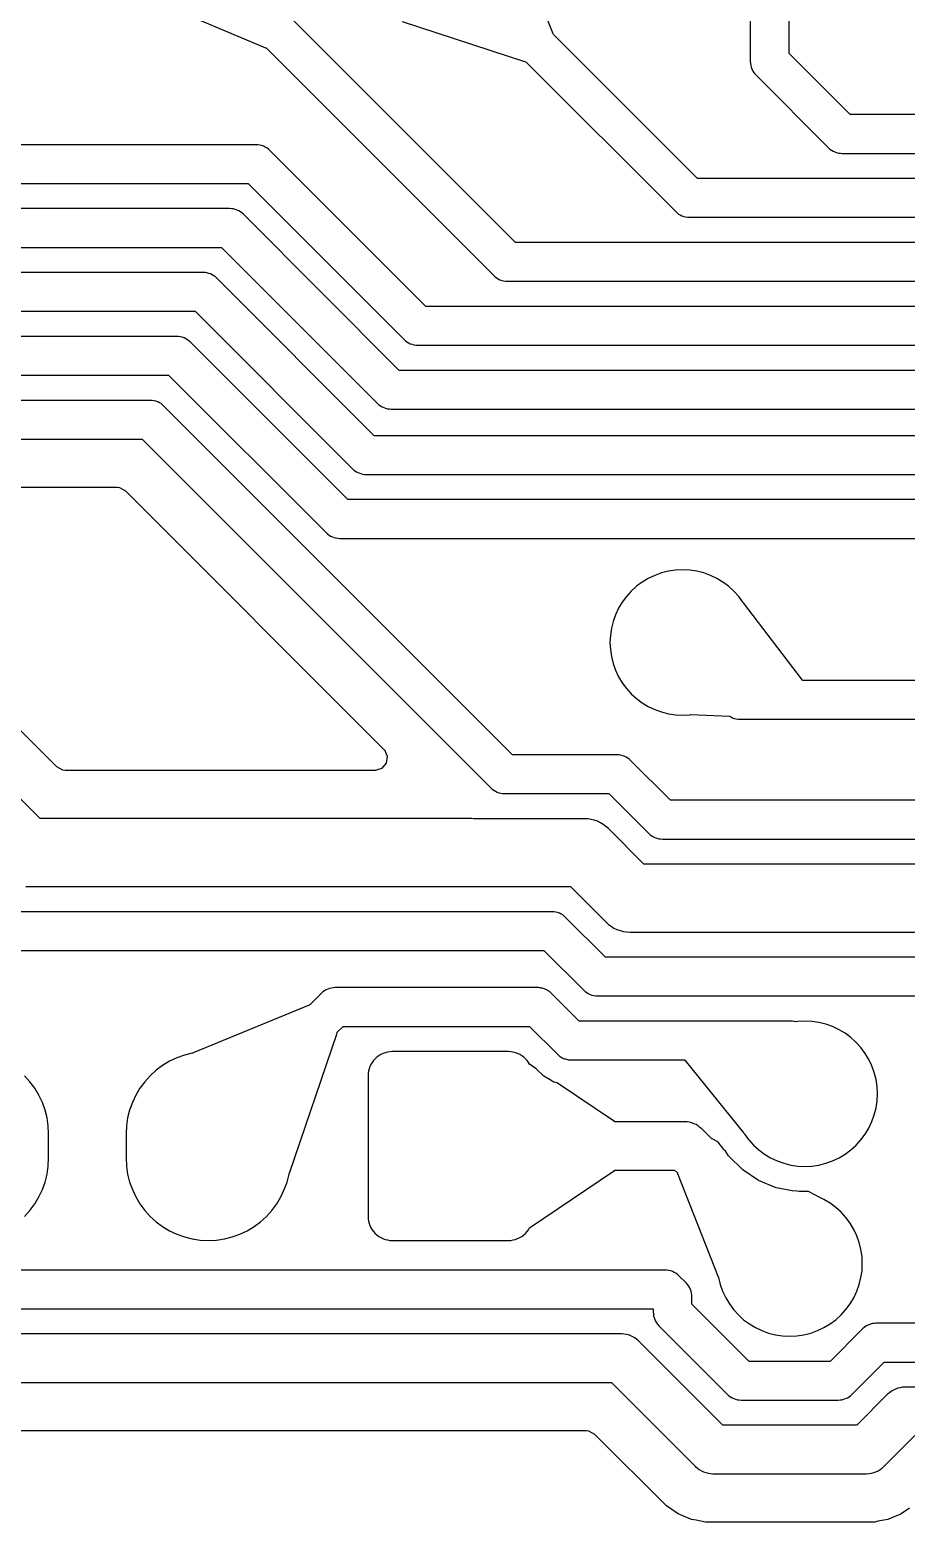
# Model space of a CAD drawing. Header units: metres. Extents: x 0.3 to 99.7, y 0.3 to 59.7.
# Drawn here: x 41.56 to 50.61, y 22.12 to 37.53 of the extents above; entities that cross this region are included whole.
import ezdxf

# ---------------------------------------------------------------- set-up
doc = ezdxf.new("R2010")
doc.units = ezdxf.units.M

msp = doc.modelspace()

# ---------------------------------------------------------------- linework, layer by layer
for points in [[(60.577, 36.65), (50.033, 36.65), (50.033, 36.65), (50.033, 36.65), (50.033, 36.65), (50.033, 36.65), (50.033, 36.65), (50.033, 36.65), (50.033, 36.65), (50.033, 36.65), (50.033, 36.65), (50.033, 36.65), (50.033, 36.65), (50.033, 36.65), (50.033, 36.65), (50.033, 36.65), (50.033, 36.65), (50.033, 36.65), (50.033, 36.65), (49.4, 37.283), (49.4, 37.283), (49.4, 37.283), (49.4, 37.283), (49.4, 37.283), (49.4, 37.283), (49.4, 37.283), (49.4, 37.283), (49.4, 37.283), (49.4, 37.283), (49.4, 37.283), (49.4, 37.283), (49.4, 37.283), (49.4, 37.283), (49.4, 37.283), (49.4, 37.283), (49.4, 37.283), (49.4, 37.283), (49.4, 39.5)], [(49, 39.417), (49, 37.2), (49.001, 37.18), (49.004, 37.161), (49.009, 37.142), (49.015, 37.123), (49.024, 37.106), (49.034, 37.089), (49.045, 37.073), (49.059, 37.059), (49.809, 36.309), (49.823, 36.295), (49.839, 36.284), (49.856, 36.274), (49.873, 36.265), (49.892, 36.259), (49.911, 36.254), (49.93, 36.251), (49.95, 36.25), (65.526, 36.25)], [(65.153, 35.99), (48.453, 35.99), (48.453, 35.99), (48.453, 35.99), (48.453, 35.99), (48.453, 35.99), (48.453, 35.99), (48.453, 35.99), (48.453, 35.99), (48.453, 35.99), (48.453, 35.99), (48.453, 35.99), (48.453, 35.99), (48.453, 35.99), (48.453, 35.99), (48.453, 35.99), (48.453, 35.99), (48.453, 35.99), (48.453, 35.99), (46.965, 37.478), (46.965, 37.478), (46.965, 37.478), (46.965, 37.478), (46.965, 37.478), (46.965, 37.478), (46.965, 37.478), (46.965, 37.478), (46.965, 37.478), (46.965, 37.478), (46.965, 37.478), (46.965, 37.478), (46.965, 37.478), (46.965, 37.478), (46.965, 37.478), (46.965, 37.478), (46.965, 37.478), (46.965, 37.478), (46.965, 37.478), (46.965, 37.478), (46.965, 37.478), (46.965, 37.478), (46.965, 37.478), (46.965, 37.478), (46.965, 37.478), (46.965, 37.478), (46.965, 37.479), (46.964, 37.483), (46.398, 38.905)], [(42.855, 37.818), (43.992, 37.341), (43.996, 37.341), (43.996, 37.341), (43.996, 37.341), (43.996, 37.341), (43.996, 37.341), (43.996, 37.341), (43.996, 37.341), (43.996, 37.341), (43.996, 37.341), (43.996, 37.341), (43.996, 37.341), (43.996, 37.341), (43.996, 37.341), (43.996, 37.341), (43.996, 37.341), (43.996, 37.341), (43.996, 37.341), (43.996, 37.341), (46.349, 34.989), (46.363, 34.975), (46.379, 34.964), (46.396, 34.954), (46.413, 34.945), (46.432, 34.939), (46.451, 34.934), (46.47, 34.931), (46.49, 34.93), (64.797, 34.93)], [(64.879, 35.33), (46.573, 35.33), (46.573, 35.33), (46.573, 35.33), (46.573, 35.33), (46.573, 35.33), (46.573, 35.33), (46.573, 35.33), (46.573, 35.33), (46.573, 35.33), (46.573, 35.33), (46.573, 35.33), (46.573, 35.33), (46.573, 35.33), (46.573, 35.33), (46.573, 35.33), (46.573, 35.33), (46.573, 35.33), (46.573, 35.33), (44.28, 37.623)], [(45.404, 37.613), (46.677, 37.195), (46.681, 37.196), (46.681, 37.196), (46.681, 37.196), (46.681, 37.196), (46.681, 37.196), (46.681, 37.196), (46.681, 37.196), (46.681, 37.196), (46.681, 37.196), (46.681, 37.196), (46.681, 37.196), (46.681, 37.196), (46.681, 37.196), (46.681, 37.196), (46.681, 37.196), (46.681, 37.196), (46.681, 37.196), (46.681, 37.196), (46.681, 37.196), (46.681, 37.196), (48.229, 35.649), (48.243, 35.635), (48.259, 35.624), (48.276, 35.614), (48.293, 35.605), (48.312, 35.599), (48.331, 35.594), (48.35, 35.591), (48.37, 35.59), (65.07, 35.59)], [(63.79, 34.67), (45.646, 34.67), (45.646, 34.67), (45.646, 34.67), (45.646, 34.67), (45.646, 34.67), (45.646, 34.67), (45.646, 34.67), (45.646, 34.67), (45.646, 34.67), (45.646, 34.67), (45.646, 34.67), (45.646, 34.67), (45.646, 34.67), (45.646, 34.67), (45.646, 34.67), (45.646, 34.67), (45.646, 34.67), (45.646, 34.67), (44.035, 36.281), (44.02, 36.295), (44.005, 36.306), (43.988, 36.316), (43.97, 36.325), (43.952, 36.331), (43.933, 36.336), (43.913, 36.339), (43.894, 36.34), (27.203, 36.34)], [(27.12, 35.94), (43.811, 35.94), (43.811, 35.94), (43.811, 35.94), (43.811, 35.94), (43.811, 35.94), (43.811, 35.94), (43.811, 35.94), (43.811, 35.94), (43.811, 35.94), (43.811, 35.94), (43.811, 35.94), (43.811, 35.94), (43.811, 35.94), (43.811, 35.94), (43.811, 35.94), (43.811, 35.94), (43.811, 35.94), (43.811, 35.94), (45.422, 34.329), (45.437, 34.315), (45.452, 34.304), (45.469, 34.294), (45.487, 34.285), (45.505, 34.279), (45.524, 34.274), (45.544, 34.271), (45.564, 34.27), (63.707, 34.27)], [(62.175, 34.01), (45.373, 34.01), (45.373, 34.01), (45.373, 34.01), (45.373, 34.01), (45.373, 34.01), (45.373, 34.01), (45.373, 34.01), (45.373, 34.01), (45.373, 34.01), (45.373, 34.01), (45.373, 34.01), (45.373, 34.01), (45.373, 34.01), (45.373, 34.01), (45.373, 34.01), (45.373, 34.01), (45.373, 34.01), (45.373, 34.01), (43.762, 35.621), (43.747, 35.635), (43.731, 35.646), (43.714, 35.656), (43.697, 35.665), (43.678, 35.671), (43.659, 35.676), (43.64, 35.679), (43.62, 35.68), (25.423, 35.68)], [(25.34, 35.28), (43.537, 35.28), (43.537, 35.28), (43.537, 35.28), (43.537, 35.28), (43.537, 35.28), (43.537, 35.28), (43.537, 35.28), (43.537, 35.28), (43.537, 35.28), (43.537, 35.28), (43.537, 35.28), (43.537, 35.28), (43.537, 35.28), (43.537, 35.28), (43.537, 35.28), (43.537, 35.28), (43.537, 35.28), (43.537, 35.28), (45.149, 33.669), (45.163, 33.655), (45.179, 33.644), (45.196, 33.634), (45.214, 33.625), (45.232, 33.619), (45.251, 33.614), (45.271, 33.611), (45.29, 33.61), (62.093, 33.61)], [(61.121, 33.335), (45.115, 33.335), (45.115, 33.335), (45.115, 33.335), (45.115, 33.335), (45.115, 33.335), (45.115, 33.335), (45.115, 33.335), (45.115, 33.335), (45.115, 33.335), (45.115, 33.335), (45.115, 33.335), (45.115, 33.335), (45.115, 33.335), (45.115, 33.335), (45.115, 33.335), (45.115, 33.335), (45.115, 33.335), (45.115, 33.335), (43.488, 34.961), (43.474, 34.975), (43.458, 34.986), (43.441, 34.996), (43.423, 35.005), (43.405, 35.011), (43.386, 35.016), (43.366, 35.019), (43.347, 35.02), (15.763, 35.02)], [(15.68, 34.62), (43.264, 34.62), (43.264, 34.62), (43.264, 34.62), (43.264, 34.62), (43.264, 34.62), (43.264, 34.62), (43.264, 34.62), (43.264, 34.62), (43.264, 34.62), (43.264, 34.62), (43.264, 34.62), (43.264, 34.62), (43.264, 34.62), (43.264, 34.62), (43.264, 34.62), (43.264, 34.62), (43.264, 34.62), (43.264, 34.62), (44.89, 32.994), (44.905, 32.98), (44.921, 32.969), (44.937, 32.959), (44.955, 32.95), (44.974, 32.944), (44.993, 32.939), (45.012, 32.936), (45.032, 32.935), (60.61, 32.935)], [(59.498, 32.675), (44.841, 32.675), (44.841, 32.675), (44.841, 32.675), (44.841, 32.675), (44.841, 32.675), (44.841, 32.675), (44.841, 32.675), (44.841, 32.675), (44.841, 32.675), (44.841, 32.675), (44.841, 32.675), (44.841, 32.675), (44.841, 32.675), (44.841, 32.675), (44.841, 32.675), (44.841, 32.675), (44.841, 32.675), (44.841, 32.675), (43.215, 34.301), (43.2, 34.315), (43.185, 34.326), (43.168, 34.336), (43.15, 34.345), (43.131, 34.351), (43.112, 34.356), (43.093, 34.359), (43.073, 34.36), (15.49, 34.36)], [(15.407, 33.96), (42.99, 33.96), (42.99, 33.96), (42.99, 33.96), (42.99, 33.96), (42.99, 33.96), (42.99, 33.96), (42.99, 33.96), (42.99, 33.96), (42.99, 33.96), (42.99, 33.96), (42.99, 33.96), (42.99, 33.96), (42.99, 33.96), (42.99, 33.96), (42.99, 33.96), (42.99, 33.96), (42.99, 33.96), (42.99, 33.96), (44.617, 32.334), (44.631, 32.32), (44.647, 32.309), (44.664, 32.299), (44.682, 32.29), (44.7, 32.284), (44.719, 32.279), (44.739, 32.276), (44.758, 32.275), (58.946, 32.275)], [(68.425, 29.57), (48.175, 29.57), (48.175, 29.57), (48.175, 29.57), (48.175, 29.57), (48.175, 29.57), (48.175, 29.57), (48.175, 29.57), (48.175, 29.57), (48.175, 29.57), (48.175, 29.57), (48.175, 29.57), (48.175, 29.57), (48.175, 29.57), (48.175, 29.57), (48.175, 29.57), (48.175, 29.57), (48.175, 29.57), (48.175, 29.57), (47.763, 29.981), (47.749, 29.995), (47.733, 30.006), (47.716, 30.016), (47.698, 30.025), (47.68, 30.031), (47.661, 30.036), (47.641, 30.039), (47.622, 30.04), (46.543, 30.04), (46.543, 30.04), (46.543, 30.04), (46.543, 30.04), (46.543, 30.04), (46.543, 30.04), (46.543, 30.04), (46.543, 30.04), (46.543, 30.04), (46.543, 30.04), (46.543, 30.04), (46.543, 30.04), (46.543, 30.04), (46.543, 30.04), (46.543, 30.04), (46.543, 30.04), (46.543, 30.04), (46.543, 30.04), (42.941, 33.641), (42.927, 33.655), (42.911, 33.666), (42.894, 33.676), (42.877, 33.685), (42.858, 33.691), (42.839, 33.696), (42.82, 33.699), (42.8, 33.7), (10.643, 33.7)], [(10.56, 33.3), (42.717, 33.3), (42.717, 33.3), (42.717, 33.3), (42.717, 33.3), (42.717, 33.3), (42.717, 33.3), (42.717, 33.3), (42.717, 33.3), (42.717, 33.3), (42.717, 33.3), (42.717, 33.3), (42.717, 33.3), (42.717, 33.3), (42.717, 33.3), (42.717, 33.3), (42.717, 33.3), (42.717, 33.3), (42.717, 33.3), (46.319, 29.699), (46.333, 29.685), (46.349, 29.674), (46.366, 29.664), (46.383, 29.655), (46.402, 29.649), (46.421, 29.644), (46.44, 29.641), (46.46, 29.64), (47.539, 29.64), (47.539, 29.64), (47.539, 29.64), (47.539, 29.64), (47.539, 29.64), (47.539, 29.64), (47.539, 29.64), (47.539, 29.64), (47.539, 29.64), (47.539, 29.64), (47.539, 29.64), (47.539, 29.64), (47.539, 29.64), (47.539, 29.64), (47.539, 29.64), (47.539, 29.64), (47.539, 29.64), (47.539, 29.64), (47.95, 29.229), (47.965, 29.215), (47.981, 29.204), (47.998, 29.194), (48.015, 29.185), (48.034, 29.179), (48.053, 29.174), (48.072, 29.171), (48.092, 29.17), (68.508, 29.17)], [(40.278, 31.472), (41.832, 29.918), (41.893, 29.884), (41.92, 29.882), (45.128, 29.882), (45.196, 29.901), (45.241, 29.954), (45.251, 30.023), (45.222, 30.087), (45.216, 30.093), (42.546, 32.763), (42.485, 32.797), (42.458, 32.799), (10.746, 32.799)], [(59.654, 30.808), (49.539, 30.808), (49.539, 30.808), (49.539, 30.808), (49.539, 30.808), (49.539, 30.808), (49.539, 30.808), (49.539, 30.808), (49.539, 30.808), (49.539, 30.808), (49.539, 30.808), (49.539, 30.808), (49.539, 30.808), (49.539, 30.808), (49.539, 30.808), (49.539, 30.808), (49.539, 30.808), (49.539, 30.808), (49.539, 30.808), (49.539, 30.808), (49.539, 30.808), (49.539, 30.808), (49.539, 30.808), (49.539, 30.808), (49.539, 30.808), (49.539, 30.808), (49.539, 30.808), (49.539, 30.808), (49.539, 30.808), (49.538, 30.811), (48.93, 31.608), (48.928, 31.609), (48.928, 31.609), (48.928, 31.609), (48.928, 31.609), (48.928, 31.609), (48.928, 31.609), (48.928, 31.609), (48.928, 31.609), (48.928, 31.609), (48.928, 31.609), (48.928, 31.609), (48.928, 31.609), (48.924, 31.617), (48.88, 31.676), (48.83, 31.73), (48.776, 31.78), (48.717, 31.824), (48.654, 31.861), (48.587, 31.893), (48.518, 31.918), (48.446, 31.936), (48.374, 31.946), (48.3, 31.95), (48.226, 31.946), (48.154, 31.936), (48.082, 31.918), (48.013, 31.893), (47.946, 31.861), (47.883, 31.824), (47.824, 31.78), (47.77, 31.73), (47.72, 31.676), (47.676, 31.617), (47.639, 31.554), (47.607, 31.487), (47.582, 31.418), (47.564, 31.346), (47.554, 31.274), (47.55, 31.2), (47.554, 31.126), (47.564, 31.054), (47.582, 30.982), (47.607, 30.913), (47.639, 30.846), (47.676, 30.783), (47.72, 30.724), (47.77, 30.67), (47.824, 30.62), (47.883, 30.576), (47.946, 30.539), (48.013, 30.507), (48.082, 30.482), (48.154, 30.464), (48.226, 30.454), (48.3, 30.45), (48.374, 30.454), (48.383, 30.455), (48.383, 30.455), (48.383, 30.455), (48.383, 30.455), (48.383, 30.455), (48.383, 30.455), (48.786, 30.439), (48.786, 30.439), (48.786, 30.439), (48.786, 30.439), (48.786, 30.439), (48.786, 30.439), (48.786, 30.439), (48.786, 30.439), (48.786, 30.439), (48.786, 30.439), (48.786, 30.439), (48.786, 30.439), (48.798, 30.431), (48.816, 30.423), (48.834, 30.416), (48.853, 30.411), (48.873, 30.409), (48.892, 30.408), (59.629, 30.408)], [(68.699, 28.91), (47.901, 28.91), (47.901, 28.91), (47.901, 28.91), (47.901, 28.91), (47.901, 28.91), (47.901, 28.91), (47.901, 28.91), (47.901, 28.91), (47.901, 28.91), (47.901, 28.91), (47.901, 28.91), (47.901, 28.91), (47.901, 28.91), (47.901, 28.91), (47.901, 28.91), (47.901, 28.91), (47.901, 28.91), (47.901, 28.91), (47.534, 29.278), (47.508, 29.301), (47.481, 29.321), (47.451, 29.339), (47.42, 29.354), (47.388, 29.365), (47.355, 29.373), (47.321, 29.378), (47.286, 29.38), (46.144, 29.38), (46.144, 29.38), (46.144, 29.38), (46.144, 29.38), (46.123, 29.381), (41.661, 29.381), (41.661, 29.381), (41.661, 29.381), (41.661, 29.381), (41.661, 29.381), (41.661, 29.381), (41.661, 29.381), (41.661, 29.381), (41.661, 29.381), (41.661, 29.381), (41.661, 29.381), (41.661, 29.381), (41.661, 29.381), (41.661, 29.381), (41.661, 29.381), (41.661, 29.381), (41.661, 29.381), (41.661, 29.381), (39.984, 31.059)], [(41.516, 28.681), (46.104, 28.681), (46.104, 28.681), (46.104, 28.681), (46.104, 28.681), (46.124, 28.68), (47.141, 28.68), (47.141, 28.68), (47.141, 28.68), (47.141, 28.68), (47.141, 28.68), (47.141, 28.68), (47.141, 28.68), (47.141, 28.68), (47.141, 28.68), (47.141, 28.68), (47.141, 28.68), (47.141, 28.68), (47.141, 28.68), (47.141, 28.68), (47.141, 28.68), (47.141, 28.68), (47.141, 28.68), (47.141, 28.68), (47.509, 28.312), (47.534, 28.289), (47.562, 28.269), (47.591, 28.251), (47.622, 28.236), (47.655, 28.225), (47.688, 28.217), (47.722, 28.212), (47.756, 28.21), (68.844, 28.21)], [(69.096, 27.95), (47.504, 27.95), (47.504, 27.95), (47.504, 27.95), (47.504, 27.95), (47.504, 27.95), (47.504, 27.95), (47.504, 27.95), (47.504, 27.95), (47.504, 27.95), (47.504, 27.95), (47.504, 27.95), (47.504, 27.95), (47.504, 27.95), (47.504, 27.95), (47.504, 27.95), (47.504, 27.95), (47.504, 27.95), (47.504, 27.95), (47.092, 28.361), (47.078, 28.375), (47.062, 28.386), (47.045, 28.396), (47.027, 28.405), (47.009, 28.411), (46.99, 28.416), (46.97, 28.419), (46.951, 28.42), (41.263, 28.42)], [(41.18, 28.02), (46.868, 28.02), (46.868, 28.02), (46.868, 28.02), (46.868, 28.02), (46.868, 28.02), (46.868, 28.02), (46.868, 28.02), (46.868, 28.02), (46.868, 28.02), (46.868, 28.02), (46.868, 28.02), (46.868, 28.02), (46.868, 28.02), (46.868, 28.02), (46.868, 28.02), (46.868, 28.02), (46.868, 28.02), (46.868, 28.02), (47.279, 27.609), (47.294, 27.595), (47.31, 27.584), (47.326, 27.574), (47.344, 27.565), (47.363, 27.559), (47.382, 27.554), (47.401, 27.551), (47.421, 27.55), (69.179, 27.55)], [(48.935, 26.13), (48.935, 26.13), (48.935, 26.13), (48.935, 26.13), (48.935, 26.13), (48.935, 26.13), (48.935, 26.13), (48.935, 26.13), (48.935, 26.13), (48.935, 26.13), (48.935, 26.13), (48.935, 26.13), (48.94, 26.123), (48.983, 26.064), (49.033, 26.01), (49.087, 25.96), (49.146, 25.916), (49.21, 25.879), (49.276, 25.847), (49.345, 25.822), (49.417, 25.804), (49.49, 25.794), (49.563, 25.79), (49.637, 25.794), (49.709, 25.804), (49.781, 25.822), (49.85, 25.847), (49.917, 25.879), (49.98, 25.916), (50.039, 25.96), (50.093, 26.01), (50.143, 26.064), (50.187, 26.123), (50.225, 26.186), (50.256, 26.253), (50.281, 26.322), (50.299, 26.394), (50.31, 26.466), (50.313, 26.54), (50.31, 26.614), (50.299, 26.686), (50.281, 26.758), (50.256, 26.827), (50.225, 26.894), (50.187, 26.957), (50.143, 27.016), (50.093, 27.07), (50.039, 27.12), (49.98, 27.164), (49.917, 27.201), (49.85, 27.233), (49.781, 27.258), (49.709, 27.276), (49.637, 27.286), (49.563, 27.29), (49.49, 27.286), (49.468, 27.283), (49.468, 27.283), (49.468, 27.283), (49.468, 27.283), (49.468, 27.283), (49.468, 27.283), (49.468, 27.283), (49.468, 27.283), (49.468, 27.283), (49.468, 27.283), (49.456, 27.286), (49.436, 27.289), (49.417, 27.29), (47.23, 27.29), (47.23, 27.29), (47.23, 27.29), (47.23, 27.29), (47.23, 27.29), (47.23, 27.29), (47.23, 27.29), (47.23, 27.29), (47.23, 27.29), (47.23, 27.29), (47.23, 27.29), (47.23, 27.29), (47.23, 27.29), (47.23, 27.29), (47.23, 27.29), (47.23, 27.29), (47.23, 27.29), (47.23, 27.29), (46.943, 27.577), (46.943, 27.577), (46.943, 27.577), (46.943, 27.577), (46.943, 27.577), (46.943, 27.577), (46.936, 27.584), (46.928, 27.591), (46.928, 27.591), (46.928, 27.591), (46.928, 27.591), (46.928, 27.591), (46.928, 27.591), (46.921, 27.596), (46.913, 27.602), (46.913, 27.602), (46.913, 27.602), (46.913, 27.602), (46.913, 27.602), (46.913, 27.602), (46.904, 27.607), (46.896, 27.612), (46.896, 27.612), (46.896, 27.612), (46.896, 27.612), (46.896, 27.612), (46.896, 27.612), (46.887, 27.617), (46.878, 27.621), (46.878, 27.621), (46.878, 27.621), (46.878, 27.621), (46.878, 27.621), (46.878, 27.621), (46.869, 27.624), (46.86, 27.627), (46.86, 27.627), (46.86, 27.627), (46.86, 27.627), (46.86, 27.627), (46.86, 27.627), (46.85, 27.63), (46.84, 27.632), (46.84, 27.632), (46.84, 27.632), (46.84, 27.632), (46.84, 27.632), (46.84, 27.632), (46.831, 27.634), (46.821, 27.635), (46.821, 27.635), (46.821, 27.635), (46.821, 27.635), (46.821, 27.635), (46.821, 27.635), (46.811, 27.636), (46.801, 27.636), (46.801, 27.636), (46.801, 27.636), (46.801, 27.636), (46.801, 27.636), (46.801, 27.636), (45.64, 27.636), (45.64, 27.636), (45.64, 27.636), (45.64, 27.636), (45.64, 27.636), (44.711, 27.636), (44.691, 27.635), (44.672, 27.632), (44.653, 27.627), (44.634, 27.621), (44.617, 27.612), (44.6, 27.602), (44.584, 27.591), (44.57, 27.577), (44.447, 27.455), (44.447, 27.455), (44.447, 27.455), (44.447, 27.455), (44.447, 27.455), (44.447, 27.455), (44.447, 27.455), (44.447, 27.455), (44.447, 27.455), (44.447, 27.455), (44.447, 27.455), (44.447, 27.455), (44.447, 27.455), (44.447, 27.455), (44.447, 27.455), (44.447, 27.455), (44.447, 27.455), (44.447, 27.455), (44.447, 27.455), (44.447, 27.455), (44.447, 27.455), (44.447, 27.455), (44.447, 27.455), (44.447, 27.455), (44.447, 27.455), (44.447, 27.455), (44.446, 27.455), (44.442, 27.454), (43.243, 26.962), (43.24, 26.96), (43.24, 26.96), (43.24, 26.96), (43.24, 26.96), (43.24, 26.96), (43.24, 26.96), (43.24, 26.96), (43.24, 26.96), (43.24, 26.96), (43.24, 26.96), (43.24, 26.96), (43.24, 26.96), (43.24, 26.96), (43.24, 26.96), (43.234, 26.959), (43.153, 26.938), (43.075, 26.91), (42.999, 26.875), (42.928, 26.832), (42.861, 26.782), (42.799, 26.726), (42.743, 26.664), (42.693, 26.597), (42.65, 26.526), (42.615, 26.45), (42.587, 26.372), (42.566, 26.291), (42.554, 26.208), (42.55, 26.125), (42.55, 25.875), (42.554, 25.792), (42.566, 25.709), (42.587, 25.628), (42.615, 25.55), (42.65, 25.474), (42.693, 25.403), (42.743, 25.336), (42.799, 25.274), (42.861, 25.218), (42.928, 25.168), (42.999, 25.125), (43.075, 25.09), (43.153, 25.062), (43.234, 25.041), (43.317, 25.029), (43.4, 25.025), (43.483, 25.029), (43.566, 25.041), (43.647, 25.062), (43.725, 25.09), (43.801, 25.125), (43.872, 25.168), (43.939, 25.218), (44.001, 25.274), (44.057, 25.336), (44.107, 25.403), (44.15, 25.474), (44.185, 25.55), (44.213, 25.628), (44.234, 25.709), (44.235, 25.717), (44.235, 25.717), (44.235, 25.717), (44.235, 25.717), (44.235, 25.717), (44.235, 25.717), (44.235, 25.717), (44.235, 25.717), (44.235, 25.717), (44.235, 25.717), (44.235, 25.717), (44.235, 25.717), (44.235, 25.717), (44.235, 25.717), (44.237, 25.72), (44.73, 27.167), (44.729, 27.171), (44.729, 27.171), (44.729, 27.171), (44.729, 27.171), (44.729, 27.171), (44.729, 27.171), (44.729, 27.171), (44.729, 27.171), (44.729, 27.171), (44.729, 27.171), (44.729, 27.171), (44.729, 27.171), (44.729, 27.171), (44.729, 27.171), (44.729, 27.171), (44.729, 27.171), (44.729, 27.171), (44.729, 27.171), (44.729, 27.171), (44.729, 27.171), (44.794, 27.236), (44.794, 27.236), (44.794, 27.236), (44.794, 27.236), (44.794, 27.236), (44.794, 27.236), (44.794, 27.236), (44.794, 27.236), (44.794, 27.236), (44.794, 27.236), (44.794, 27.236), (44.794, 27.236), (44.794, 27.236), (44.794, 27.236), (44.794, 27.236), (44.794, 27.236), (44.794, 27.236), (44.794, 27.236), (45.64, 27.236), (45.64, 27.236), (45.64, 27.236), (45.64, 27.236), (45.64, 27.236), (45.64, 27.236), (45.64, 27.236), (45.64, 27.236), (45.64, 27.236), (45.64, 27.236), (46.719, 27.236), (46.719, 27.236), (46.719, 27.236), (46.719, 27.236), (46.719, 27.236), (46.719, 27.236), (46.719, 27.236), (46.719, 27.236), (46.719, 27.236), (46.719, 27.236), (46.719, 27.236), (46.719, 27.236), (46.719, 27.236), (46.719, 27.236), (46.719, 27.236), (46.719, 27.236), (46.719, 27.236), (46.719, 27.236), (47.006, 26.949), (47.013, 26.942), (47.02, 26.935), (47.02, 26.935), (47.02, 26.935), (47.02, 26.935), (47.02, 26.935), (47.02, 26.935), (47.028, 26.929), (47.036, 26.924), (47.036, 26.924), (47.036, 26.924), (47.036, 26.924), (47.036, 26.924), (47.036, 26.924), (47.045, 26.919), (47.053, 26.914), (47.053, 26.914), (47.053, 26.914), (47.053, 26.914), (47.053, 26.914), (47.053, 26.914), (47.062, 26.909), (47.071, 26.905), (47.071, 26.905), (47.071, 26.905), (47.071, 26.905), (47.071, 26.905), (47.071, 26.905), (47.08, 26.902), (47.089, 26.899), (47.089, 26.899), (47.089, 26.899), (47.089, 26.899), (47.089, 26.899), (47.089, 26.899), (47.099, 26.896), (47.108, 26.894), (47.108, 26.894), (47.108, 26.894), (47.108, 26.894), (47.108, 26.894), (47.108, 26.894), (47.118, 26.892), (47.128, 26.891), (47.128, 26.891), (47.128, 26.891), (47.128, 26.891), (47.128, 26.891), (47.128, 26.891), (47.138, 26.89), (47.147, 26.89), (48.324, 26.89), (48.324, 26.89), (48.324, 26.89), (48.324, 26.89), (48.324, 26.89), (48.324, 26.89), (48.324, 26.89), (48.324, 26.89), (48.324, 26.89), (48.324, 26.89), (48.324, 26.89), (48.324, 26.89), (48.324, 26.89), (48.324, 26.89), (48.324, 26.89), (48.324, 26.89), (48.324, 26.89), (48.324, 26.89), (48.324, 26.89), (48.324, 26.89), (48.324, 26.89), (48.324, 26.89), (48.324, 26.89), (48.324, 26.89), (48.324, 26.89), (48.324, 26.89), (48.324, 26.89), (48.324, 26.89), (48.325, 26.887), (48.933, 26.132), (48.935, 26.13)], [(49.711, 25.472), (49.711, 25.472), (49.711, 25.472), (49.711, 25.472), (49.608, 25.528), (49.602, 25.529), (49.506, 25.529), (49.506, 25.529), (49.506, 25.529), (49.506, 25.529), (49.506, 25.529), (49.506, 25.529), (49.481, 25.533), (49.433, 25.536), (49.433, 25.536), (49.433, 25.536), (49.433, 25.536), (49.433, 25.536), (49.433, 25.536), (49.268, 25.568), (49.268, 25.568), (49.268, 25.568), (49.268, 25.568), (49.268, 25.568), (49.268, 25.568), (49.084, 25.645), (49.084, 25.645), (49.084, 25.645), (49.084, 25.645), (49.084, 25.645), (49.084, 25.645), (48.922, 25.753), (48.922, 25.753), (48.922, 25.753), (48.922, 25.753), (48.922, 25.753), (48.922, 25.753), (48.776, 25.899), (48.776, 25.899), (48.776, 25.899), (48.776, 25.899), (48.776, 25.899), (48.776, 25.899), (48.74, 25.953), (48.738, 25.955), (48.726, 25.965), (48.726, 25.965), (48.726, 25.965), (48.726, 25.965), (48.726, 25.965), (48.726, 25.965), (48.667, 26.039), (48.663, 26.042), (48.605, 26.074), (48.601, 26.074), (48.601, 26.074), (48.601, 26.074), (48.601, 26.074), (48.601, 26.074), (48.601, 26.074), (48.601, 26.074), (48.601, 26.074), (48.601, 26.074), (48.601, 26.074), (48.601, 26.074), (48.601, 26.074), (48.601, 26.074), (48.601, 26.074), (48.601, 26.074), (48.601, 26.074), (48.498, 26.177), (48.48, 26.193), (48.46, 26.208), (48.439, 26.221), (48.417, 26.231), (48.394, 26.239), (48.37, 26.245), (48.346, 26.249), (48.321, 26.25), (47.597, 26.25), (47.597, 26.25), (47.597, 26.25), (47.597, 26.25), (47.597, 26.25), (47.597, 26.25), (47.597, 26.25), (47.597, 26.25), (47.597, 26.25), (47.597, 26.25), (47.597, 26.25), (47.597, 26.25), (47.597, 26.25), (47.597, 26.25), (47.597, 26.25), (47.597, 26.25), (47.597, 26.25), (47.597, 26.25), (47.597, 26.25), (47.597, 26.25), (47.597, 26.25), (47.597, 26.25), (47.597, 26.25), (47.597, 26.25), (47.597, 26.25), (47.597, 26.25), (47.597, 26.252), (47.595, 26.253), (47.007, 26.65), (47.004, 26.652), (46.97, 26.661), (46.97, 26.661), (46.97, 26.661), (46.97, 26.661), (46.97, 26.661), (46.97, 26.661), (46.97, 26.661), (46.97, 26.661), (46.925, 26.687), (46.865, 26.722), (46.865, 26.722), (46.865, 26.722), (46.865, 26.722), (46.865, 26.722), (46.865, 26.722), (46.865, 26.722), (46.865, 26.722), (46.789, 26.798), (46.787, 26.799), (46.72, 26.844), (46.719, 26.844), (46.719, 26.844), (46.719, 26.844), (46.719, 26.844), (46.719, 26.844), (46.719, 26.844), (46.719, 26.844), (46.719, 26.844), (46.719, 26.844), (46.719, 26.844), (46.719, 26.844), (46.719, 26.844), (46.719, 26.844), (46.719, 26.844), (46.719, 26.844), (46.719, 26.844), (46.719, 26.844), (46.719, 26.844), (46.708, 26.864), (46.693, 26.884), (46.677, 26.902), (46.659, 26.918), (46.639, 26.933), (46.618, 26.945), (46.596, 26.956), (46.573, 26.964), (46.549, 26.97), (46.525, 26.974), (46.5, 26.975), (45.3, 26.975), (45.275, 26.974), (45.251, 26.97), (45.227, 26.964), (45.204, 26.956), (45.182, 26.945), (45.161, 26.933), (45.141, 26.918), (45.123, 26.902), (45.107, 26.884), (45.092, 26.864), (45.08, 26.843), (45.069, 26.821), (45.061, 26.798), (45.055, 26.774), (45.051, 26.75), (45.05, 26.725), (45.05, 25.275), (45.051, 25.25), (45.055, 25.226), (45.061, 25.202), (45.069, 25.179), (45.08, 25.157), (45.092, 25.136), (45.107, 25.116), (45.123, 25.098), (45.141, 25.082), (45.161, 25.067), (45.182, 25.055), (45.204, 25.044), (45.227, 25.036), (45.251, 25.03), (45.275, 25.026), (45.3, 25.025), (46.5, 25.025), (46.525, 25.026), (46.549, 25.03), (46.573, 25.036), (46.596, 25.044), (46.618, 25.055), (46.639, 25.067), (46.659, 25.082), (46.677, 25.098), (46.693, 25.116), (46.708, 25.136), (46.719, 25.156), (46.719, 25.156), (46.719, 25.156), (46.719, 25.156), (46.719, 25.156), (46.719, 25.156), (46.719, 25.156), (46.719, 25.156), (46.719, 25.156), (46.719, 25.156), (46.719, 25.156), (46.719, 25.156), (46.719, 25.156), (46.719, 25.156), (46.719, 25.156), (46.719, 25.156), (46.719, 25.156), (46.719, 25.156), (46.72, 25.156), (47.595, 25.747), (47.597, 25.75), (47.597, 25.75), (47.597, 25.75), (47.597, 25.75), (47.597, 25.75), (47.597, 25.75), (47.597, 25.75), (47.597, 25.75), (47.597, 25.75), (47.597, 25.75), (47.597, 25.75), (47.597, 25.75), (47.597, 25.75), (47.597, 25.75), (47.597, 25.75), (47.597, 25.75), (47.597, 25.75), (47.597, 25.75), (47.597, 25.75), (47.597, 25.75), (47.597, 25.75), (47.597, 25.75), (48.218, 25.75), (48.218, 25.75), (48.218, 25.75), (48.218, 25.75), (48.218, 25.75), (48.218, 25.75), (48.218, 25.75), (48.218, 25.75), (48.218, 25.75), (48.218, 25.75), (48.218, 25.75), (48.218, 25.75), (48.218, 25.75), (48.218, 25.75), (48.218, 25.75), (48.218, 25.75), (48.218, 25.75), (48.218, 25.75), (48.246, 25.722), (48.246, 25.722), (48.246, 25.722), (48.246, 25.722), (48.246, 25.722), (48.246, 25.722), (48.246, 25.722), (48.246, 25.722), (48.246, 25.722), (48.246, 25.722), (48.246, 25.722), (48.246, 25.722), (48.246, 25.722), (48.246, 25.722), (48.246, 25.722), (48.246, 25.722), (48.246, 25.722), (48.246, 25.722), (48.246, 25.722), (48.246, 25.722), (48.246, 25.722), (48.246, 25.722), (48.246, 25.722), (48.246, 25.722), (48.246, 25.722), (48.246, 25.722), (48.246, 25.721), (48.246, 25.717), (48.668, 24.65), (48.671, 24.647), (48.671, 24.647), (48.671, 24.647), (48.671, 24.647), (48.671, 24.647), (48.671, 24.647), (48.671, 24.647), (48.671, 24.647), (48.671, 24.647), (48.671, 24.647), (48.671, 24.647), (48.671, 24.647), (48.671, 24.647), (48.671, 24.647), (48.672, 24.641), (48.689, 24.569), (48.714, 24.5), (48.746, 24.433), (48.784, 24.37), (48.827, 24.311), (48.877, 24.257), (48.931, 24.207), (48.991, 24.163), (49.054, 24.125), (49.12, 24.094), (49.189, 24.069), (49.261, 24.051), (49.334, 24.041), (49.407, 24.037), (49.481, 24.041), (49.554, 24.051), (49.625, 24.069), (49.694, 24.094), (49.761, 24.125), (49.824, 24.163), (49.883, 24.207), (49.938, 24.257), (49.987, 24.311), (50.031, 24.37), (50.069, 24.433), (50.1, 24.5), (50.125, 24.569), (50.143, 24.641), (50.154, 24.713), (50.157, 24.787), (50.154, 24.86), (50.143, 24.933), (50.125, 25.005), (50.1, 25.074), (50.069, 25.14), (50.031, 25.204), (49.987, 25.263), (49.938, 25.317), (49.883, 25.367), (49.824, 25.411), (49.761, 25.448), (49.711, 25.472)], [(41.501, 25.274), (41.557, 25.336), (41.607, 25.403), (41.65, 25.474), (41.685, 25.55), (41.713, 25.628), (41.734, 25.709), (41.746, 25.792), (41.75, 25.875), (41.75, 26.125), (41.746, 26.208), (41.734, 26.291), (41.713, 26.372), (41.685, 26.45), (41.65, 26.526), (41.607, 26.597), (41.557, 26.664), (41.501, 26.726)], [(51.548, 24.17), (50.301, 24.17), (50.282, 24.169), (50.262, 24.166), (50.243, 24.161), (50.225, 24.155), (50.207, 24.146), (50.19, 24.136), (50.175, 24.125), (50.16, 24.111), (49.825, 23.777), (49.825, 23.777), (49.825, 23.777), (49.825, 23.777), (49.825, 23.777), (49.825, 23.777), (49.825, 23.777), (49.825, 23.777), (49.825, 23.777), (49.825, 23.777), (49.825, 23.777), (49.825, 23.777), (49.825, 23.777), (49.825, 23.777), (49.825, 23.777), (49.825, 23.777), (49.825, 23.777), (49.825, 23.777), (48.989, 23.777), (48.989, 23.777), (48.989, 23.777), (48.989, 23.777), (48.989, 23.777), (48.989, 23.777), (48.989, 23.777), (48.989, 23.777), (48.989, 23.777), (48.989, 23.777), (48.989, 23.777), (48.989, 23.777), (48.989, 23.777), (48.989, 23.777), (48.989, 23.777), (48.989, 23.777), (48.989, 23.777), (48.989, 23.777), (48.397, 24.369), (48.397, 24.369), (48.397, 24.369), (48.397, 24.369), (48.397, 24.369), (48.397, 24.369), (48.397, 24.369), (48.397, 24.369), (48.397, 24.369), (48.397, 24.369), (48.397, 24.369), (48.397, 24.369), (48.397, 24.369), (48.397, 24.369), (48.397, 24.369), (48.397, 24.369), (48.397, 24.369), (48.397, 24.369), (48.397, 24.442), (48.396, 24.461), (48.393, 24.481), (48.389, 24.5), (48.382, 24.518), (48.374, 24.536), (48.364, 24.553), (48.352, 24.569), (48.339, 24.583), (48.26, 24.661), (48.246, 24.675), (48.23, 24.686), (48.213, 24.696), (48.195, 24.705), (48.177, 24.711), (48.158, 24.716), (48.138, 24.719), (48.119, 24.72), (37.699, 24.72)], [(37.782, 24.32), (47.997, 24.32), (47.997, 24.32), (47.997, 24.32), (47.997, 24.32), (47.997, 24.32), (47.997, 24.32), (47.997, 24.32), (47.997, 24.32), (47.997, 24.32), (47.997, 24.32), (47.997, 24.32), (47.997, 24.32), (47.997, 24.32), (47.997, 24.32), (47.997, 24.32), (47.997, 24.32), (47.997, 24.32), (47.997, 24.32), (47.997, 24.32), (47.997, 24.32), (47.997, 24.32), (47.997, 24.32), (47.997, 24.32), (47.997, 24.32), (47.997, 24.32), (47.997, 24.32), (47.997, 24.32), (47.997, 24.32), (47.997, 24.32), (47.997, 24.32), (47.997, 24.32), (47.997, 24.32), (47.997, 24.32), (47.997, 24.32), (47.997, 24.286), (47.998, 24.266), (48.001, 24.247), (48.006, 24.228), (48.012, 24.209), (48.021, 24.191), (48.031, 24.175), (48.043, 24.159), (48.056, 24.144), (48.764, 23.435), (48.779, 23.422), (48.795, 23.411), (48.812, 23.4), (48.829, 23.392), (48.848, 23.385), (48.867, 23.381), (48.886, 23.378), (48.906, 23.377), (49.908, 23.377), (49.928, 23.378), (49.947, 23.381), (49.966, 23.385), (49.985, 23.392), (50.003, 23.4), (50.02, 23.411), (50.035, 23.422), (50.05, 23.435), (50.384, 23.77), (50.384, 23.77), (50.384, 23.77), (50.384, 23.77), (50.384, 23.77), (50.384, 23.77), (50.384, 23.77), (50.384, 23.77), (50.384, 23.77), (50.384, 23.77), (50.384, 23.77), (50.384, 23.77), (50.384, 23.77), (50.384, 23.77), (50.384, 23.77), (50.384, 23.77), (50.384, 23.77), (50.384, 23.77), (51.631, 23.77)], [(51.822, 23.51), (50.596, 23.51), (50.571, 23.509), (50.547, 23.505), (50.523, 23.499), (50.5, 23.491), (50.478, 23.481), (50.457, 23.468), (50.437, 23.453), (50.419, 23.437), (50.099, 23.117), (50.099, 23.117), (50.099, 23.117), (50.099, 23.117), (50.099, 23.117), (50.099, 23.117), (50.099, 23.117), (50.099, 23.117), (50.099, 23.117), (50.099, 23.117), (50.099, 23.117), (50.099, 23.117), (50.099, 23.117), (50.099, 23.117), (50.099, 23.117), (50.099, 23.117), (50.099, 23.117), (50.099, 23.117), (48.715, 23.117), (48.715, 23.117), (48.715, 23.117), (48.715, 23.117), (48.715, 23.117), (48.715, 23.117), (48.715, 23.117), (48.715, 23.117), (48.715, 23.117), (48.715, 23.117), (48.715, 23.117), (48.715, 23.117), (48.715, 23.117), (48.715, 23.117), (48.715, 23.117), (48.715, 23.117), (48.715, 23.117), (48.715, 23.117), (47.846, 23.987), (47.827, 24.003), (47.808, 24.018), (47.787, 24.031), (47.765, 24.041), (47.741, 24.049), (47.718, 24.055), (47.693, 24.059), (47.669, 24.06), (38.206, 24.06)], [(38.31, 23.56), (47.565, 23.56), (47.565, 23.56), (47.565, 23.56), (47.565, 23.56), (47.565, 23.56), (47.565, 23.56), (47.565, 23.56), (47.565, 23.56), (47.565, 23.56), (47.565, 23.56), (47.565, 23.56), (47.565, 23.56), (47.565, 23.56), (47.565, 23.56), (47.565, 23.56), (47.565, 23.56), (47.565, 23.56), (47.565, 23.56), (48.435, 22.69), (48.453, 22.674), (48.473, 22.659), (48.494, 22.646), (48.516, 22.636), (48.539, 22.628), (48.563, 22.622), (48.587, 22.618), (48.612, 22.617), (50.202, 22.617), (50.227, 22.618), (50.251, 22.622), (50.275, 22.628), (50.298, 22.636), (50.32, 22.646), (50.341, 22.659), (50.361, 22.674), (50.379, 22.69), (50.699, 23.01)], [(50.645, 22.26), (50.558, 22.202), (50.558, 22.202), (50.558, 22.202), (50.558, 22.202), (50.558, 22.202), (50.558, 22.202), (50.558, 22.202), (50.558, 22.202), (50.547, 22.197), (50.526, 22.189), (50.421, 22.145), (50.421, 22.145), (50.421, 22.145), (50.421, 22.145), (50.421, 22.145), (50.421, 22.145), (50.319, 22.125), (50.286, 22.118), (50.276, 22.116), (50.276, 22.116), (50.276, 22.116), (50.276, 22.116), (50.276, 22.116), (50.276, 22.116), (48.538, 22.116), (48.538, 22.116), (48.538, 22.116), (48.538, 22.116), (48.538, 22.116), (48.538, 22.116), (48.44, 22.136), (48.393, 22.145), (48.393, 22.145), (48.393, 22.145), (48.393, 22.145), (48.393, 22.145), (48.393, 22.145), (48.256, 22.202), (48.256, 22.202), (48.256, 22.202), (48.256, 22.202), (48.256, 22.202), (48.256, 22.202), (48.189, 22.247), (48.133, 22.284), (48.133, 22.284), (48.133, 22.284), (48.133, 22.284), (48.133, 22.284), (48.133, 22.284), (47.394, 23.023), (47.333, 23.057), (47.307, 23.059), (38.568, 23.059)]]:
    msp.add_lwpolyline(points)

doc.saveas('drawing.dxf')
